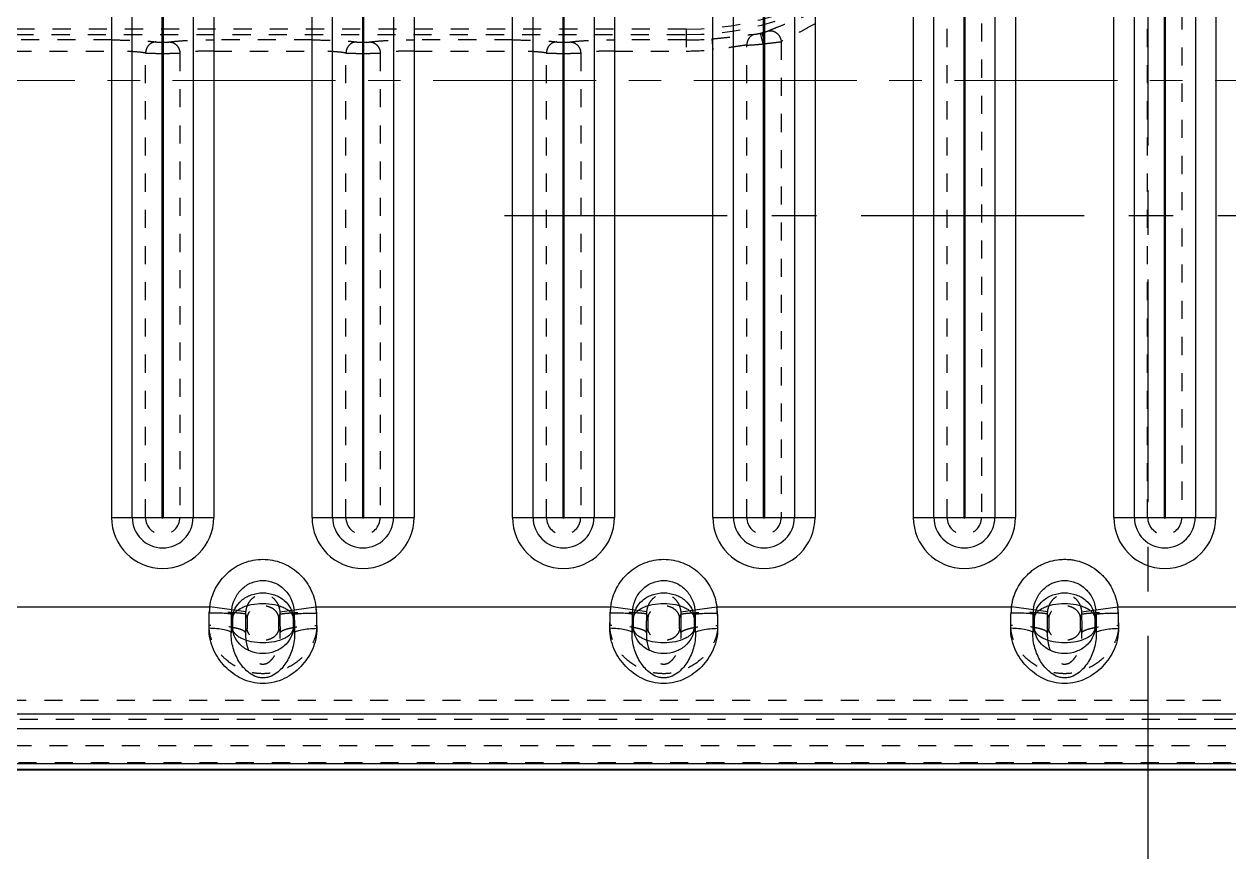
# Model space of a CAD drawing. Header units: millimetres. Extents: x 1572 to 4063, y -10865 to -3081.
# Drawn here: x 2630.3 to 2739.1, y -3823.9 to -3748.5 of the extents above; entities that cross this region are included whole.
import ezdxf

# ---------------------------------------------------------------- set-up
doc = ezdxf.new("R2010")
doc.units = ezdxf.units.MM
doc.header["$LTSCALE"] = 16.335
doc.linetypes.add('CENTER', pattern=[0.6, 0.375, -0.075, 0.075, -0.075])
doc.linetypes.add('HIDDEN', pattern=[0.2, 0.1, -0.1])
doc.layers.get('0').update_dxf_attribs({"linetype": 'CONTINUOUS'})
doc.layers.add('DEFAULT_2', color=8, linetype='HIDDEN')
doc.layers.add('moldbase', color=7, linetype='CONTINUOUS', lineweight=20)

# ---------------------------------------------------------------- blocks, each defined once
blk = doc.blocks.new('256')
at = {"color": 7, "linetype": 'Continuous'}
for p, q in [((2828.33, -2994.27), (2496.27, -2994.27)), ((2828.33, -2994.28), (2496.27, -2994.28)), ((2807.3, -2994.34), (2518.96, -2994.34)), ((2805.64, -2994.84), (2518.96, -2994.84)), ((2804.21, -2998), (2520.4, -2998)), ((2519.72, -2999.3), (2804.89, -2999.3)), ((2550.91, -3006.67), (2551.03, -3007)), ((2551.03, -3008.04), (2551.03, -3007)), ((2556.49, -3007), (2556.62, -3006.67)), ((2556.49, -3007), (2556.49, -3008.04)), ((2587.09, -3006.67), (2587.21, -3007)), ((2587.21, -3008.04), (2587.21, -3007)), ((2592.67, -3007), (2592.8, -3006.67)), ((2592.67, -3007), (2592.67, -3008.04)), ((2623.27, -3006.67), (2623.39, -3007)), ((2623.39, -3008.04), (2623.39, -3007)), ((2628.85, -3007), (2628.98, -3006.67)), ((2628.85, -3007), (2628.85, -3008.04)), ((2550.95, -3008.74), (2548.97, -3009)), ((2551.03, -3008.04), (2550.93, -3008.33)), ((2556.6, -3008.33), (2556.49, -3008.04)), ((2556.58, -3008.74), (2558.55, -3009)), ((2587.13, -3008.74), (2585.15, -3009)), ((2587.21, -3008.04), (2587.11, -3008.33)), ((2592.78, -3008.33), (2592.67, -3008.04)), ((2592.76, -3008.74), (2594.73, -3009)), ((2623.31, -3008.74), (2621.33, -3009)), ((2623.39, -3008.04), (2623.29, -3008.33)), ((2628.96, -3008.33), (2628.85, -3008.04)), ((2628.94, -3008.74), (2630.91, -3009)), ((2548.97, -3009), (2512.78, -3009)), ((2585.15, -3009), (2558.55, -3009)), ((2621.33, -3009), (2594.73, -3009)), ((2657.51, -3009), (2630.91, -3009)), ((2540.11, -3160.78), (2540.11, -3017.07)), ((2544.65, -3017.07), (2540.11, -3017.07)), ((2541.96, -3160.78), (2541.96, -3017.07)), ((2544.65, -3017.07), (2544.65, -3160.78)), ((2544.78, -3160.78), (2544.78, -3017.07)), ((2549.32, -3017.07), (2544.78, -3017.07)), ((2547.47, -3017.07), (2547.47, -3160.78)), ((2549.32, -3017.07), (2549.32, -3160.78)), ((2558.2, -3160.78), (2558.2, -3017.07)), ((2562.74, -3017.07), (2558.2, -3017.07)), ((2560.05, -3160.78), (2560.05, -3017.07)), ((2562.74, -3017.07), (2562.74, -3160.78)), ((2562.87, -3160.78), (2562.87, -3017.07)), ((2567.41, -3017.07), (2562.87, -3017.07)), ((2565.56, -3017.07), (2565.56, -3160.78)), ((2567.41, -3017.07), (2567.41, -3160.78)), ((2576.29, -3160.78), (2576.29, -3017.07)), ((2580.83, -3017.07), (2576.29, -3017.07)), ((2578.14, -3160.78), (2578.14, -3017.07)), ((2580.83, -3017.07), (2580.83, -3160.78)), ((2580.96, -3160.78), (2580.96, -3017.07)), ((2585.5, -3017.07), (2580.96, -3017.07)), ((2583.65, -3017.07), (2583.65, -3160.78)), ((2585.5, -3017.07), (2585.5, -3160.78)), ((2594.38, -3160.78), (2594.38, -3017.07)), ((2598.92, -3017.07), (2594.38, -3017.07)), ((2596.23, -3160.78), (2596.23, -3017.07)), ((2598.92, -3017.07), (2598.92, -3160.78)), ((2599.05, -3160.78), (2599.05, -3017.07)), ((2603.59, -3017.07), (2599.05, -3017.07)), ((2601.74, -3017.07), (2601.74, -3160.78)), ((2603.59, -3017.07), (2603.59, -3160.78)), ((2612.47, -3160.78), (2612.47, -3017.07)), ((2617.01, -3017.07), (2612.47, -3017.07)), ((2614.32, -3160.78), (2614.32, -3017.07)), ((2617.01, -3017.07), (2617.01, -3160.78)), ((2617.14, -3160.78), (2617.14, -3017.07)), ((2621.68, -3017.07), (2617.14, -3017.07)), ((2619.83, -3017.07), (2619.83, -3160.78)), ((2621.68, -3017.07), (2621.68, -3160.78)), ((2630.56, -3160.78), (2630.56, -3017.07)), ((2635.1, -3017.07), (2630.56, -3017.07)), ((2632.41, -3160.78), (2632.41, -3017.07)), ((2635.1, -3017.07), (2635.1, -3160.78)), ((2635.23, -3160.78), (2635.23, -3017.07)), ((2639.77, -3017.07), (2635.23, -3017.07)), ((2637.92, -3017.07), (2637.92, -3160.78)), ((2639.77, -3017.07), (2639.77, -3160.78))]:
    blk.add_line(p, q, dxfattribs=at)
for centre, radius, start, end in [((2455.97, -3008.98), 92.96, 0.3326, 1.1844), ((2415.93, -3008.99), 135, 0.2802, 0.984), ((2690.42, -3008.97), 133.83, 179.0129, 179.7229), ((2652.37, -3008.99), 93.77, 178.8194, 179.6637), ((2492.15, -3008.98), 92.96, 0.3326, 1.1844), ((2452.11, -3008.99), 135, 0.2802, 0.984), ((2726.6, -3008.97), 133.83, 179.0129, 179.7229), ((2688.55, -3008.99), 93.77, 178.8194, 179.6637), ((2528.33, -3008.98), 92.96, 0.3326, 1.1844), ((2488.29, -3008.99), 135, 0.2802, 0.984), ((2762.78, -3008.97), 133.83, 179.0129, 179.7229), ((2724.73, -3008.99), 93.77, 178.8194, 179.6637), ((2552.59, -3008.42), 3.67, 180.3739, 189.2148), ((2554.31, -3008.34), 3.38, 179.7313, 186.6939), ((2553.22, -3008.34), 3.38, 353.3084, 0.2656), ((2554.93, -3008.42), 3.67, 350.7869, 359.6244), ((2588.77, -3008.42), 3.67, 180.3739, 189.2148), ((2590.49, -3008.34), 3.38, 179.7313, 186.6939), ((2589.4, -3008.34), 3.38, 353.3084, 0.2656), ((2591.11, -3008.42), 3.67, 350.7869, 359.6244), ((2624.95, -3008.42), 3.67, 180.3739, 189.2148), ((2626.67, -3008.34), 3.38, 179.7313, 186.6939), ((2625.58, -3008.34), 3.38, 353.3084, 0.2656), ((2627.29, -3008.42), 3.67, 350.7869, 359.6244), ((2544.72, -3017.07), 4.61, 0, 180), ((2562.81, -3017.07), 4.61, 0, 180), ((2580.9, -3017.07), 4.61, 0, 180), ((2598.99, -3017.07), 4.61, 0, 180), ((2617.08, -3017.07), 4.61, 0, 180), ((2635.17, -3017.07), 4.61, 0, 180), ((2544.72, -3017.07), 2.75, 0.0001, 179.9999), ((2562.81, -3017.07), 2.75, 0.0001, 179.9999), ((2580.9, -3017.07), 2.75, 0.0001, 179.9999), ((2598.99, -3017.07), 2.75, 0.0001, 179.9999), ((2617.08, -3017.07), 2.75, 0.0001, 179.9999), ((2635.17, -3017.07), 2.75, 0.0001, 179.9999), ((2544.72, -3017.07), 0.0669, 0, 180), ((2562.81, -3017.07), 0.0669, 0, 180), ((2580.9, -3017.07), 0.0669, 0, 180), ((2598.99, -3017.07), 0.0669, 0, 180), ((2617.08, -3017.07), 0.0669, 0, 180), ((2635.17, -3017.07), 0.0669, 0, 180)]:
    blk.add_arc(centre, radius, start, end, dxfattribs=at)
for points, knots in [([(2548.9, -3007.06), (2548.89, -3006.73), (2548.96, -3006.07), (2549.27, -3005.15), (2549.73, -3004.32), (2550.32, -3003.59), (2551.03, -3002.97), (2551.84, -3002.48), (2552.76, -3002.14), (2553.77, -3002.02), (2554.77, -3002.14), (2555.69, -3002.48), (2556.5, -3002.98), (2557.44, -3003.8), (2558.35, -3005.13), (2558.64, -3006.41), (2558.62, -3007.06)], [0, 0, 0, 0, 0.064368, 0.127443, 0.188847, 0.249393, 0.309889, 0.371283, 0.434886, 0.500823, 0.566701, 0.630217, 0.691569, 0.751973, 0.873459, 1, 1, 1, 1]), ([(2585.08, -3007.06), (2585.07, -3006.73), (2585.14, -3006.07), (2585.45, -3005.15), (2585.91, -3004.32), (2586.5, -3003.59), (2587.21, -3002.97), (2588.02, -3002.48), (2588.94, -3002.14), (2589.95, -3002.02), (2590.95, -3002.14), (2591.87, -3002.48), (2592.68, -3002.98), (2593.62, -3003.8), (2594.53, -3005.13), (2594.82, -3006.41), (2594.8, -3007.06)], [0, 0, 0, 0, 0.064368, 0.127443, 0.188847, 0.249393, 0.309889, 0.371283, 0.434886, 0.500823, 0.566701, 0.630217, 0.691569, 0.751973, 0.873459, 1, 1, 1, 1]), ([(2621.26, -3007.06), (2621.25, -3006.73), (2621.32, -3006.07), (2621.63, -3005.15), (2622.09, -3004.32), (2622.68, -3003.59), (2623.39, -3002.97), (2624.2, -3002.48), (2625.12, -3002.14), (2626.13, -3002.02), (2627.13, -3002.14), (2628.05, -3002.48), (2628.86, -3002.98), (2629.8, -3003.8), (2630.71, -3005.13), (2631, -3006.41), (2630.98, -3007.06)], [0, 0, 0, 0, 0.064368, 0.127443, 0.188847, 0.249393, 0.309889, 0.371283, 0.434886, 0.500823, 0.566701, 0.630217, 0.691569, 0.751973, 0.873459, 1, 1, 1, 1]), ([(2550.91, -3006.67), (2550.89, -3006.2), (2551.01, -3005.28), (2551.46, -3004.25), (2551.95, -3003.55), (2552.41, -3003.08), (2552.9, -3002.77), (2553.36, -3002.61), (2553.76, -3002.56), (2554.16, -3002.61), (2554.63, -3002.77), (2555.11, -3003.09), (2555.57, -3003.55), (2556.07, -3004.25), (2556.51, -3005.28), (2556.64, -3006.2), (2556.62, -3006.67)], [0, 0, 0, 0, 0.12985, 0.248581, 0.306374, 0.365029, 0.427855, 0.462684, 0.500134, 0.537466, 0.572322, 0.635064, 0.693713, 0.75148, 0.870189, 1, 1, 1, 1]), ([(2587.09, -3006.67), (2587.07, -3006.2), (2587.19, -3005.28), (2587.64, -3004.25), (2588.13, -3003.55), (2588.59, -3003.08), (2589.08, -3002.77), (2589.54, -3002.61), (2589.94, -3002.56), (2590.34, -3002.61), (2590.81, -3002.77), (2591.29, -3003.09), (2591.75, -3003.55), (2592.25, -3004.25), (2592.69, -3005.28), (2592.82, -3006.2), (2592.8, -3006.67)], [0, 0, 0, 0, 0.12985, 0.248581, 0.306374, 0.365029, 0.427855, 0.462684, 0.500134, 0.537466, 0.572322, 0.635064, 0.693713, 0.75148, 0.870189, 1, 1, 1, 1]), ([(2623.27, -3006.67), (2623.25, -3006.2), (2623.37, -3005.28), (2623.82, -3004.25), (2624.31, -3003.55), (2624.77, -3003.08), (2625.26, -3002.77), (2625.72, -3002.61), (2626.12, -3002.56), (2626.52, -3002.61), (2626.99, -3002.77), (2627.47, -3003.09), (2627.93, -3003.55), (2628.43, -3004.25), (2628.87, -3005.28), (2629, -3006.2), (2628.98, -3006.67)], [0, 0, 0, 0, 0.12985, 0.248581, 0.306374, 0.365029, 0.427855, 0.462684, 0.500134, 0.537466, 0.572322, 0.635064, 0.693713, 0.75148, 0.870189, 1, 1, 1, 1]), ([(2551.03, -3007), (2551.05, -3006.72), (2551.22, -3006.14), (2551.82, -3005.4), (2552.71, -3004.9), (2553.76, -3004.72), (2554.82, -3004.9), (2555.7, -3005.41), (2556.3, -3006.14), (2556.47, -3006.72), (2556.49, -3007)], [0, 0, 0, 0, 0.110676, 0.229792, 0.360536, 0.500154, 0.639715, 0.770405, 0.889403, 1, 1, 1, 1]), ([(2587.21, -3007), (2587.23, -3006.72), (2587.4, -3006.14), (2588, -3005.4), (2588.89, -3004.9), (2589.94, -3004.72), (2591, -3004.9), (2591.88, -3005.41), (2592.48, -3006.14), (2592.65, -3006.72), (2592.67, -3007)], [0, 0, 0, 0, 0.110676, 0.229792, 0.360536, 0.500154, 0.639715, 0.770405, 0.889403, 1, 1, 1, 1]), ([(2623.39, -3007), (2623.41, -3006.72), (2623.58, -3006.14), (2624.18, -3005.4), (2625.07, -3004.9), (2626.12, -3004.72), (2627.18, -3004.9), (2628.06, -3005.41), (2628.66, -3006.14), (2628.83, -3006.72), (2628.85, -3007)], [0, 0, 0, 0, 0.110676, 0.229792, 0.360536, 0.500154, 0.639715, 0.770405, 0.889403, 1, 1, 1, 1]), ([(2551.03, -3007), (2551.05, -3006.92), (2551.11, -3006.75), (2551.28, -3006.52), (2551.53, -3006.3), (2552, -3006.04), (2552.76, -3005.8), (2553.76, -3005.71), (2554.77, -3005.8), (2555.52, -3006.04), (2555.99, -3006.3), (2556.24, -3006.52), (2556.42, -3006.75), (2556.48, -3006.92), (2556.49, -3007)], [0, 0, 0, 0, 0.039448, 0.083322, 0.134243, 0.193267, 0.335189, 0.499998, 0.664808, 0.806731, 0.865756, 0.916676, 0.960549, 1, 1, 1, 1]), ([(2587.21, -3007), (2587.23, -3006.92), (2587.29, -3006.75), (2587.46, -3006.52), (2587.71, -3006.3), (2588.18, -3006.04), (2588.94, -3005.8), (2589.94, -3005.71), (2590.95, -3005.8), (2591.7, -3006.04), (2592.17, -3006.3), (2592.42, -3006.52), (2592.6, -3006.75), (2592.66, -3006.92), (2592.67, -3007)], [0, 0, 0, 0, 0.039448, 0.083322, 0.134243, 0.193267, 0.335189, 0.499998, 0.664808, 0.806731, 0.865756, 0.916676, 0.960549, 1, 1, 1, 1]), ([(2623.39, -3007), (2623.41, -3006.92), (2623.47, -3006.75), (2623.64, -3006.52), (2623.89, -3006.3), (2624.36, -3006.04), (2625.12, -3005.8), (2626.12, -3005.71), (2627.13, -3005.8), (2627.88, -3006.04), (2628.35, -3006.3), (2628.6, -3006.52), (2628.78, -3006.75), (2628.84, -3006.92), (2628.85, -3007)], [0, 0, 0, 0, 0.039448, 0.083322, 0.134243, 0.193267, 0.335189, 0.499998, 0.664808, 0.806731, 0.865756, 0.916676, 0.960549, 1, 1, 1, 1]), ([(2550.91, -3006.67), (2550.89, -3006.7), (2550.83, -3006.75), (2550.7, -3006.82), (2550.5, -3006.88), (2550.14, -3006.96), (2549.59, -3007.03), (2549.14, -3007.05), (2548.9, -3007.06)], [0, 0, 0, 0, 0.043733, 0.113324, 0.213382, 0.3418, 0.660153, 1, 1, 1, 1]), ([(2556.62, -3006.67), (2556.63, -3006.7), (2556.69, -3006.75), (2556.82, -3006.82), (2557.02, -3006.88), (2557.39, -3006.96), (2557.93, -3007.03), (2558.39, -3007.05), (2558.62, -3007.06)], [0, 0, 0, 0, 0.043739, 0.113335, 0.213397, 0.341816, 0.660165, 1, 1, 1, 1]), ([(2587.09, -3006.67), (2587.07, -3006.7), (2587.01, -3006.75), (2586.88, -3006.82), (2586.68, -3006.88), (2586.32, -3006.96), (2585.77, -3007.03), (2585.32, -3007.05), (2585.08, -3007.06)], [0, 0, 0, 0, 0.043733, 0.113324, 0.213382, 0.3418, 0.660153, 1, 1, 1, 1]), ([(2592.8, -3006.67), (2592.81, -3006.7), (2592.87, -3006.75), (2593, -3006.82), (2593.2, -3006.88), (2593.57, -3006.96), (2594.11, -3007.03), (2594.57, -3007.05), (2594.8, -3007.06)], [0, 0, 0, 0, 0.043739, 0.113335, 0.213397, 0.341816, 0.660165, 1, 1, 1, 1]), ([(2623.27, -3006.67), (2623.25, -3006.7), (2623.19, -3006.75), (2623.06, -3006.82), (2622.86, -3006.88), (2622.5, -3006.96), (2621.95, -3007.03), (2621.5, -3007.05), (2621.26, -3007.06)], [0, 0, 0, 0, 0.043733, 0.113324, 0.213382, 0.3418, 0.660153, 1, 1, 1, 1]), ([(2628.98, -3006.67), (2628.99, -3006.7), (2629.05, -3006.75), (2629.18, -3006.82), (2629.38, -3006.88), (2629.75, -3006.96), (2630.29, -3007.03), (2630.75, -3007.05), (2630.98, -3007.06)], [0, 0, 0, 0, 0.043739, 0.113335, 0.213397, 0.341816, 0.660165, 1, 1, 1, 1]), ([(2550.93, -3008.33), (2550.91, -3008.34), (2550.84, -3008.35), (2550.72, -3008.37), (2550.52, -3008.39), (2550.26, -3008.41), (2549.96, -3008.42), (2549.51, -3008.43), (2549.16, -3008.44), (2548.92, -3008.44)], [0, 0, 0, 0, 0.031814, 0.095915, 0.194362, 0.323862, 0.47882, 0.649762, 1, 1, 1, 1]), ([(2556.58, -3008.74), (2556.54, -3009.09), (2556.33, -3009.78), (2555.71, -3010.65), (2554.81, -3011.24), (2553.76, -3011.45), (2552.71, -3011.24), (2551.82, -3010.65), (2551.19, -3009.78), (2550.99, -3009.09), (2550.95, -3008.74)], [0, 0, 0, 0, 0.126173, 0.251595, 0.376163, 0.499998, 0.623832, 0.748401, 0.873823, 1, 1, 1, 1]), ([(2556.49, -3008.04), (2556.47, -3008.33), (2556.3, -3008.91), (2555.7, -3009.64), (2554.82, -3010.14), (2553.76, -3010.32), (2552.71, -3010.14), (2551.82, -3009.64), (2551.22, -3008.91), (2551.05, -3008.33), (2551.03, -3008.04)], [0, 0, 0, 0, 0.11065, 0.229762, 0.360506, 0.50015, 0.639728, 0.770422, 0.88942, 1, 1, 1, 1]), ([(2556.49, -3008.04), (2556.43, -3008.44), (2555.9, -3008.84), (2555.26, -3009.09), (2554.63, -3009.26), (2553.76, -3009.34), (2552.9, -3009.26), (2552.26, -3009.09), (2551.86, -3008.93), (2551.53, -3008.74), (2551.28, -3008.53), (2551.11, -3008.3), (2551.05, -3008.13), (2551.03, -3008.04)], [0, 0, 0, 0, 0.188091, 0.255775, 0.331069, 0.496701, 0.662365, 0.737659, 0.805411, 0.864789, 0.916092, 0.960398, 1, 1, 1, 1]), ([(2556.6, -3008.33), (2556.62, -3008.34), (2556.68, -3008.35), (2556.81, -3008.37), (2557.01, -3008.39), (2557.26, -3008.41), (2557.57, -3008.42), (2558.02, -3008.43), (2558.37, -3008.44), (2558.6, -3008.44)], [0, 0, 0, 0, 0.031804, 0.095882, 0.194302, 0.32378, 0.478732, 0.649686, 1, 1, 1, 1]), ([(2587.11, -3008.33), (2587.09, -3008.34), (2587.02, -3008.35), (2586.9, -3008.37), (2586.7, -3008.39), (2586.44, -3008.41), (2586.14, -3008.42), (2585.69, -3008.43), (2585.34, -3008.44), (2585.1, -3008.44)], [0, 0, 0, 0, 0.031814, 0.095915, 0.194362, 0.323862, 0.47882, 0.649762, 1, 1, 1, 1]), ([(2592.76, -3008.74), (2592.72, -3009.09), (2592.51, -3009.78), (2591.89, -3010.65), (2590.99, -3011.24), (2589.94, -3011.45), (2588.89, -3011.24), (2588, -3010.65), (2587.37, -3009.78), (2587.17, -3009.09), (2587.13, -3008.74)], [0, 0, 0, 0, 0.126173, 0.251595, 0.376163, 0.499998, 0.623832, 0.748401, 0.873823, 1, 1, 1, 1]), ([(2592.67, -3008.04), (2592.65, -3008.33), (2592.48, -3008.91), (2591.88, -3009.64), (2591, -3010.14), (2589.94, -3010.32), (2588.89, -3010.14), (2588, -3009.64), (2587.4, -3008.91), (2587.23, -3008.33), (2587.21, -3008.04)], [0, 0, 0, 0, 0.11065, 0.229762, 0.360506, 0.50015, 0.639728, 0.770422, 0.88942, 1, 1, 1, 1]), ([(2592.67, -3008.04), (2592.61, -3008.44), (2592.08, -3008.84), (2591.44, -3009.09), (2590.81, -3009.26), (2589.94, -3009.34), (2589.08, -3009.26), (2588.44, -3009.09), (2588.04, -3008.93), (2587.71, -3008.74), (2587.46, -3008.53), (2587.29, -3008.3), (2587.23, -3008.13), (2587.21, -3008.04)], [0, 0, 0, 0, 0.188091, 0.255775, 0.331069, 0.496701, 0.662365, 0.737659, 0.805411, 0.864789, 0.916092, 0.960398, 1, 1, 1, 1]), ([(2592.78, -3008.33), (2592.8, -3008.34), (2592.86, -3008.35), (2592.99, -3008.37), (2593.19, -3008.39), (2593.44, -3008.41), (2593.75, -3008.42), (2594.2, -3008.43), (2594.55, -3008.44), (2594.78, -3008.44)], [0, 0, 0, 0, 0.031804, 0.095882, 0.194302, 0.32378, 0.478732, 0.649686, 1, 1, 1, 1]), ([(2623.29, -3008.33), (2623.27, -3008.34), (2623.2, -3008.35), (2623.08, -3008.37), (2622.88, -3008.39), (2622.62, -3008.41), (2622.32, -3008.42), (2621.87, -3008.43), (2621.52, -3008.44), (2621.28, -3008.44)], [0, 0, 0, 0, 0.031814, 0.095915, 0.194362, 0.323862, 0.47882, 0.649762, 1, 1, 1, 1]), ([(2628.94, -3008.74), (2628.9, -3009.09), (2628.69, -3009.78), (2628.07, -3010.65), (2627.17, -3011.24), (2626.12, -3011.45), (2625.07, -3011.24), (2624.18, -3010.65), (2623.55, -3009.78), (2623.35, -3009.09), (2623.31, -3008.74)], [0, 0, 0, 0, 0.126173, 0.251595, 0.376163, 0.499998, 0.623832, 0.748401, 0.873823, 1, 1, 1, 1]), ([(2628.85, -3008.04), (2628.83, -3008.33), (2628.66, -3008.91), (2628.06, -3009.64), (2627.18, -3010.14), (2626.12, -3010.32), (2625.07, -3010.14), (2624.18, -3009.64), (2623.58, -3008.91), (2623.41, -3008.33), (2623.39, -3008.04)], [0, 0, 0, 0, 0.11065, 0.229762, 0.360506, 0.50015, 0.639728, 0.770422, 0.88942, 1, 1, 1, 1]), ([(2628.85, -3008.04), (2628.79, -3008.44), (2628.26, -3008.84), (2627.62, -3009.09), (2626.99, -3009.26), (2626.12, -3009.34), (2625.26, -3009.26), (2624.62, -3009.09), (2624.22, -3008.93), (2623.89, -3008.74), (2623.64, -3008.53), (2623.47, -3008.3), (2623.41, -3008.13), (2623.39, -3008.04)], [0, 0, 0, 0, 0.188091, 0.255775, 0.331069, 0.496701, 0.662365, 0.737659, 0.805411, 0.864789, 0.916092, 0.960398, 1, 1, 1, 1]), ([(2628.96, -3008.33), (2628.98, -3008.34), (2629.04, -3008.35), (2629.17, -3008.37), (2629.37, -3008.39), (2629.62, -3008.41), (2629.93, -3008.42), (2630.38, -3008.43), (2630.73, -3008.44), (2630.96, -3008.44)], [0, 0, 0, 0, 0.031804, 0.095882, 0.194302, 0.32378, 0.478732, 0.649686, 1, 1, 1, 1]), ([(2558.55, -3009), (2558.48, -3009.58), (2558.12, -3010.72), (2557.03, -3012.13), (2555.52, -3013.07), (2553.76, -3013.4), (2552.01, -3013.07), (2550.49, -3012.13), (2549.41, -3010.72), (2549.05, -3009.58), (2548.97, -3009)], [0, 0, 0, 0, 0.125044, 0.250045, 0.375041, 0.500023, 0.624999, 0.749987, 0.874971, 1, 1, 1, 1]), ([(2594.73, -3009), (2594.66, -3009.58), (2594.3, -3010.72), (2593.21, -3012.13), (2591.7, -3013.07), (2589.94, -3013.4), (2588.19, -3013.07), (2586.67, -3012.13), (2585.59, -3010.72), (2585.23, -3009.58), (2585.15, -3009)], [0, 0, 0, 0, 0.125044, 0.250045, 0.375041, 0.500023, 0.624999, 0.749987, 0.874971, 1, 1, 1, 1]), ([(2630.91, -3009), (2630.84, -3009.58), (2630.48, -3010.72), (2629.39, -3012.13), (2627.88, -3013.07), (2626.12, -3013.4), (2624.37, -3013.07), (2622.85, -3012.13), (2621.77, -3010.72), (2621.41, -3009.58), (2621.33, -3009)], [0, 0, 0, 0, 0.125044, 0.250045, 0.375041, 0.500023, 0.624999, 0.749987, 0.874971, 1, 1, 1, 1])]:
    blk.add_open_spline(points, degree=3, knots=knots, dxfattribs=at)
at = {"layer": 'DEFAULT_2', "color": 8, "linetype": 'HIDDEN'}
for p, q in [((2496.26, -2994.9), (2828.34, -2994.9)), ((2828.34, -2996.47), (2496.26, -2996.47)), ((2496.15, -2998.81), (2828.46, -2998.81)), ((2828.8, -3000.56), (2495.81, -3000.56)), ((2552.33, -3007), (2552.21, -3006.67)), ((2552.33, -3007), (2552.33, -3008.04)), ((2555.32, -3006.67), (2555.19, -3007)), ((2555.19, -3008.04), (2555.19, -3007)), ((2588.51, -3007), (2588.39, -3006.67)), ((2588.51, -3007), (2588.51, -3008.04)), ((2591.5, -3006.67), (2591.37, -3007)), ((2591.37, -3008.04), (2591.37, -3007)), ((2624.69, -3007), (2624.57, -3006.67)), ((2624.69, -3007), (2624.69, -3008.04)), ((2627.68, -3006.67), (2627.55, -3007)), ((2627.55, -3008.04), (2627.55, -3007)), ((2552.23, -3008.56), (2550.95, -3008.74)), ((2552.23, -3008.33), (2552.33, -3008.04)), ((2555.19, -3008.04), (2555.3, -3008.33)), ((2555.29, -3008.56), (2556.58, -3008.74)), ((2588.41, -3008.56), (2587.13, -3008.74)), ((2588.41, -3008.33), (2588.51, -3008.04)), ((2591.37, -3008.04), (2591.48, -3008.33)), ((2591.47, -3008.56), (2592.76, -3008.74)), ((2624.59, -3008.56), (2623.31, -3008.74)), ((2624.59, -3008.33), (2624.69, -3008.04)), ((2627.55, -3008.04), (2627.66, -3008.33)), ((2627.65, -3008.56), (2628.94, -3008.74)), ((2543.17, -3160.78), (2543.17, -3017.07)), ((2546.27, -3017.07), (2546.27, -3160.78)), ((2561.26, -3074.74), (2561.26, -3017.07)), ((2564.36, -3017.07), (2564.36, -3072.55)), ((2579.35, -3060.03), (2579.35, -3017.07)), ((2582.45, -3017.07), (2582.45, -3059.71)), ((2597.44, -3059), (2597.44, -3017.07)), ((2600.54, -3017.07), (2600.54, -3059)), ((2615.53, -3059), (2615.53, -3017.07)), ((2618.63, -3017.07), (2618.63, -3059)), ((2633.62, -3059), (2633.62, -3017.07)), ((2636.72, -3017.07), (2636.72, -3059)), ((2581.08, -3060.83), (2580.83, -3059.85)), ((2580.96, -3059.82), (2581.21, -3060.79)), ((2585.59, -3060.28), (2585.5, -3059.28)), ((2587.93, -3061.16), (2587.93, -3059.18)), ((2594.38, -3059.18), (2587.93, -3059.18)), ((2599.05, -3058.97), (2598.92, -3058.97)), ((2612.47, -3059.18), (2603.59, -3059.18)), ((2617.14, -3058.97), (2617.01, -3058.97)), ((2630.56, -3059.18), (2621.68, -3059.18)), ((2635.23, -3058.97), (2635.1, -3058.97)), ((2648.65, -3059.18), (2639.77, -3059.18)), ((2587.93, -3060.18), (2594.38, -3060.18)), ((2736.67, -3060.66), (2587.93, -3060.66)), ((2598.92, -3059.97), (2599.05, -3059.97)), ((2603.59, -3060.18), (2612.47, -3060.18)), ((2617.01, -3059.97), (2617.14, -3059.97)), ((2621.68, -3060.18), (2630.56, -3060.18)), ((2635.1, -3059.97), (2635.23, -3059.97)), ((2639.77, -3060.18), (2648.65, -3060.18)), ((2587.93, -3061.16), (2736.67, -3061.16))]:
    blk.add_line(p, q, dxfattribs=at)
for centre, radius, start, end in [((2477.95, -3008.99), 70.98, 0.3859, 1.3571), ((2417.22, -3008.99), 135.01, 0.2802, 0.984), ((2689.21, -3008.97), 133.91, 179.0132, 179.7228), ((2628.97, -3008.98), 70.37, 178.6387, 179.6175), ((2514.13, -3008.99), 70.98, 0.3859, 1.3571), ((2453.4, -3008.99), 135.01, 0.2802, 0.984), ((2725.39, -3008.97), 133.91, 179.0132, 179.7228), ((2665.15, -3008.98), 70.37, 178.6387, 179.6175), ((2550.31, -3008.99), 70.98, 0.3859, 1.3571), ((2489.58, -3008.99), 135.01, 0.2802, 0.984), ((2761.57, -3008.97), 133.91, 179.0132, 179.7228), ((2701.33, -3008.98), 70.37, 178.6387, 179.6175), ((2551.71, -3008.49), 2.78, 180.4443, 190.5754), ((2555.81, -3008.49), 2.79, 349.4301, 359.5636), ((2587.89, -3008.49), 2.78, 180.4443, 190.5754), ((2591.99, -3008.49), 2.79, 349.4301, 359.5636), ((2624.07, -3008.49), 2.78, 180.4443, 190.5754), ((2628.17, -3008.49), 2.79, 349.4301, 359.5636), ((2544.72, -3017.07), 1.55, 0.0014, 179.9986), ((2562.81, -3017.07), 1.55, 0.0014, 179.9986), ((2580.9, -3017.07), 1.55, 0.0014, 179.9986), ((2598.99, -3017.07), 1.55, 0.0014, 179.9986), ((2617.08, -3017.07), 1.55, 0.0014, 179.9986), ((2635.17, -3017.07), 1.55, 0.0014, 179.9986), ((2587.93, -3087.92), 28.95, 103.9259, 104.1991), ((2587.93, -3087.92), 28.74, 90, 94.8475), ((2587.93, -3087.92), 27.26, 90, 180), ((2587.93, -3087.92), 27.95, 103.9259, 104.1991), ((2587.93, -3087.92), 27.74, 90, 94.8475), ((2587.93, -3087.92), 26.76, 90, 180)]:
    blk.add_arc(centre, radius, start, end, dxfattribs=at)
for points, knots in [([(2548.9, -3007.31), (2548.9, -3007.01), (2548.97, -3006.4), (2549.31, -3005.56), (2549.81, -3004.83), (2550.64, -3003.99), (2551.67, -3003.37), (2552.83, -3003.02), (2553.76, -3002.93), (2554.7, -3003.02), (2555.86, -3003.37), (2556.89, -3003.99), (2557.71, -3004.83), (2558.21, -3005.56), (2558.55, -3006.4), (2558.62, -3007.01), (2558.62, -3007.31)], [0, 0, 0, 0, 0.063855, 0.126208, 0.187385, 0.248, 0.370473, 0.43446, 0.500056, 0.565726, 0.629587, 0.752008, 0.812602, 0.873796, 0.936135, 1, 1, 1, 1]), ([(2585.08, -3007.31), (2585.08, -3007.01), (2585.15, -3006.4), (2585.49, -3005.56), (2585.99, -3004.83), (2586.82, -3003.99), (2587.85, -3003.37), (2589.01, -3003.02), (2589.94, -3002.93), (2590.88, -3003.02), (2592.04, -3003.37), (2593.07, -3003.99), (2593.89, -3004.83), (2594.39, -3005.56), (2594.73, -3006.4), (2594.8, -3007.01), (2594.8, -3007.31)], [0, 0, 0, 0, 0.063855, 0.126208, 0.187385, 0.248, 0.370473, 0.43446, 0.500056, 0.565726, 0.629587, 0.752008, 0.812602, 0.873796, 0.936135, 1, 1, 1, 1]), ([(2621.26, -3007.31), (2621.26, -3007.01), (2621.33, -3006.4), (2621.67, -3005.56), (2622.17, -3004.83), (2623, -3003.99), (2624.03, -3003.37), (2625.19, -3003.02), (2626.12, -3002.93), (2627.06, -3003.02), (2628.22, -3003.37), (2629.25, -3003.99), (2630.07, -3004.83), (2630.57, -3005.56), (2630.91, -3006.4), (2630.98, -3007.01), (2630.98, -3007.31)], [0, 0, 0, 0, 0.063855, 0.126208, 0.187385, 0.248, 0.370473, 0.43446, 0.500056, 0.565726, 0.629587, 0.752008, 0.812602, 0.873796, 0.936135, 1, 1, 1, 1]), ([(2555.32, -3006.67), (2555.34, -3006.37), (2555.3, -3005.79), (2555.09, -3005.11), (2554.85, -3004.63), (2554.66, -3004.35), (2554.47, -3004.14), (2554.29, -3003.99), (2554.06, -3003.86), (2553.76, -3003.81), (2553.46, -3003.86), (2553.23, -3003.99), (2553.06, -3004.14), (2552.86, -3004.35), (2552.67, -3004.63), (2552.44, -3005.11), (2552.23, -3005.79), (2552.18, -3006.37), (2552.21, -3006.67)], [0, 0, 0, 0, 0.128604, 0.244179, 0.299751, 0.357117, 0.387487, 0.41892, 0.454992, 0.499855, 0.544931, 0.581161, 0.61254, 0.642801, 0.700259, 0.755803, 0.871383, 1, 1, 1, 1]), ([(2591.5, -3006.67), (2591.52, -3006.37), (2591.48, -3005.79), (2591.27, -3005.11), (2591.03, -3004.63), (2590.84, -3004.35), (2590.65, -3004.14), (2590.47, -3003.99), (2590.24, -3003.86), (2589.94, -3003.81), (2589.64, -3003.86), (2589.41, -3003.99), (2589.24, -3004.14), (2589.04, -3004.35), (2588.85, -3004.63), (2588.62, -3005.11), (2588.41, -3005.79), (2588.36, -3006.37), (2588.39, -3006.67)], [0, 0, 0, 0, 0.128604, 0.244179, 0.299751, 0.357117, 0.387487, 0.41892, 0.454992, 0.499855, 0.544931, 0.581161, 0.61254, 0.642801, 0.700259, 0.755803, 0.871383, 1, 1, 1, 1]), ([(2627.68, -3006.67), (2627.7, -3006.37), (2627.66, -3005.79), (2627.45, -3005.11), (2627.21, -3004.63), (2627.02, -3004.35), (2626.83, -3004.14), (2626.65, -3003.99), (2626.42, -3003.86), (2626.12, -3003.81), (2625.82, -3003.86), (2625.59, -3003.99), (2625.42, -3004.14), (2625.22, -3004.35), (2625.03, -3004.63), (2624.8, -3005.11), (2624.59, -3005.79), (2624.54, -3006.37), (2624.57, -3006.67)], [0, 0, 0, 0, 0.128604, 0.244179, 0.299751, 0.357117, 0.387487, 0.41892, 0.454992, 0.499855, 0.544931, 0.581161, 0.61254, 0.642801, 0.700259, 0.755803, 0.871383, 1, 1, 1, 1]), ([(2552.33, -3007), (2552.35, -3006.87), (2552.44, -3006.61), (2552.74, -3006.26), (2553.2, -3006.02), (2553.76, -3005.93), (2554.33, -3006.02), (2554.79, -3006.26), (2555.09, -3006.61), (2555.18, -3006.87), (2555.19, -3007)], [0, 0, 0, 0, 0.100106, 0.213678, 0.347388, 0.50016, 0.652817, 0.786402, 0.899953, 1, 1, 1, 1]), ([(2588.51, -3007), (2588.53, -3006.87), (2588.62, -3006.61), (2588.92, -3006.26), (2589.38, -3006.02), (2589.94, -3005.93), (2590.51, -3006.02), (2590.97, -3006.26), (2591.27, -3006.61), (2591.36, -3006.87), (2591.37, -3007)], [0, 0, 0, 0, 0.100106, 0.213678, 0.347388, 0.50016, 0.652817, 0.786402, 0.899953, 1, 1, 1, 1]), ([(2624.69, -3007), (2624.71, -3006.87), (2624.8, -3006.61), (2625.1, -3006.26), (2625.56, -3006.02), (2626.12, -3005.93), (2626.69, -3006.02), (2627.15, -3006.26), (2627.45, -3006.61), (2627.54, -3006.87), (2627.55, -3007)], [0, 0, 0, 0, 0.100106, 0.213678, 0.347388, 0.50016, 0.652817, 0.786402, 0.899953, 1, 1, 1, 1]), ([(2552.21, -3006.67), (2552.19, -3006.71), (2552.09, -3006.81), (2551.87, -3006.91), (2551.55, -3007.02), (2550.94, -3007.16), (2550.04, -3007.27), (2549.29, -3007.3), (2548.9, -3007.31)], [0, 0, 0, 0, 0.043738, 0.113333, 0.213394, 0.341814, 0.660164, 1, 1, 1, 1]), ([(2555.32, -3006.67), (2555.34, -3006.71), (2555.44, -3006.81), (2555.65, -3006.91), (2555.98, -3007.02), (2556.59, -3007.16), (2557.48, -3007.27), (2558.23, -3007.3), (2558.62, -3007.31)], [0, 0, 0, 0, 0.043752, 0.113375, 0.213469, 0.341916, 0.660261, 1, 1, 1, 1]), ([(2588.39, -3006.67), (2588.37, -3006.71), (2588.27, -3006.81), (2588.05, -3006.91), (2587.73, -3007.02), (2587.12, -3007.16), (2586.22, -3007.27), (2585.47, -3007.3), (2585.08, -3007.31)], [0, 0, 0, 0, 0.043738, 0.113333, 0.213394, 0.341814, 0.660164, 1, 1, 1, 1]), ([(2591.5, -3006.67), (2591.52, -3006.71), (2591.62, -3006.81), (2591.83, -3006.91), (2592.16, -3007.02), (2592.77, -3007.16), (2593.66, -3007.27), (2594.41, -3007.3), (2594.8, -3007.31)], [0, 0, 0, 0, 0.043752, 0.113375, 0.213469, 0.341916, 0.660261, 1, 1, 1, 1]), ([(2624.57, -3006.67), (2624.55, -3006.71), (2624.45, -3006.81), (2624.23, -3006.91), (2623.91, -3007.02), (2623.3, -3007.16), (2622.4, -3007.27), (2621.65, -3007.3), (2621.26, -3007.31)], [0, 0, 0, 0, 0.043738, 0.113333, 0.213394, 0.341814, 0.660164, 1, 1, 1, 1]), ([(2627.68, -3006.67), (2627.7, -3006.71), (2627.8, -3006.81), (2628.01, -3006.91), (2628.34, -3007.02), (2628.95, -3007.16), (2629.84, -3007.27), (2630.59, -3007.3), (2630.98, -3007.31)], [0, 0, 0, 0, 0.043752, 0.113375, 0.213469, 0.341916, 0.660261, 1, 1, 1, 1]), ([(2552.23, -3008.33), (2552.22, -3008.33), (2552.18, -3008.35), (2552.08, -3008.37), (2551.88, -3008.4), (2551.56, -3008.43), (2551.14, -3008.46), (2550.63, -3008.48), (2549.89, -3008.5), (2549.31, -3008.51), (2548.92, -3008.51)], [0, 0, 0, 0, 0.01218, 0.03189, 0.095962, 0.194374, 0.323841, 0.478779, 0.649718, 1, 1, 1, 1]), ([(2555.29, -3008.56), (2555.27, -3008.76), (2555.18, -3009.14), (2554.87, -3009.66), (2554.38, -3010.04), (2553.76, -3010.19), (2553.14, -3010.04), (2552.65, -3009.66), (2552.34, -3009.14), (2552.25, -3008.76), (2552.23, -3008.56)], [0, 0, 0, 0, 0.121093, 0.243929, 0.37047, 0.499825, 0.629281, 0.755816, 0.878844, 1, 1, 1, 1]), ([(2552.33, -3008.04), (2552.35, -3008.17), (2552.44, -3008.44), (2552.74, -3008.78), (2553.2, -3009.02), (2553.76, -3009.12), (2554.33, -3009.02), (2554.79, -3008.78), (2555.09, -3008.44), (2555.18, -3008.17), (2555.19, -3008.04)], [0, 0, 0, 0, 0.100084, 0.213868, 0.34749, 0.500002, 0.652512, 0.786132, 0.899916, 1, 1, 1, 1]), ([(2555.3, -3008.33), (2555.31, -3008.33), (2555.34, -3008.35), (2555.45, -3008.37), (2555.65, -3008.4), (2555.97, -3008.43), (2556.39, -3008.46), (2556.89, -3008.48), (2557.64, -3008.5), (2558.22, -3008.51), (2558.6, -3008.51)], [0, 0, 0, 0, 0.012184, 0.0319, 0.095995, 0.194433, 0.323921, 0.478865, 0.649792, 1, 1, 1, 1]), ([(2588.41, -3008.33), (2588.4, -3008.33), (2588.36, -3008.35), (2588.26, -3008.37), (2588.06, -3008.4), (2587.74, -3008.43), (2587.32, -3008.46), (2586.81, -3008.48), (2586.07, -3008.5), (2585.49, -3008.51), (2585.1, -3008.51)], [0, 0, 0, 0, 0.01218, 0.03189, 0.095962, 0.194374, 0.323841, 0.478779, 0.649718, 1, 1, 1, 1]), ([(2591.47, -3008.56), (2591.45, -3008.76), (2591.36, -3009.14), (2591.05, -3009.66), (2590.56, -3010.04), (2589.94, -3010.19), (2589.32, -3010.04), (2588.83, -3009.66), (2588.52, -3009.14), (2588.43, -3008.76), (2588.41, -3008.56)], [0, 0, 0, 0, 0.121093, 0.243929, 0.37047, 0.499825, 0.629281, 0.755816, 0.878844, 1, 1, 1, 1]), ([(2588.51, -3008.04), (2588.53, -3008.17), (2588.62, -3008.44), (2588.92, -3008.78), (2589.38, -3009.02), (2589.94, -3009.12), (2590.51, -3009.02), (2590.97, -3008.78), (2591.27, -3008.44), (2591.36, -3008.17), (2591.37, -3008.04)], [0, 0, 0, 0, 0.100084, 0.213868, 0.34749, 0.500002, 0.652512, 0.786132, 0.899916, 1, 1, 1, 1]), ([(2591.48, -3008.33), (2591.49, -3008.33), (2591.52, -3008.35), (2591.63, -3008.37), (2591.83, -3008.4), (2592.15, -3008.43), (2592.57, -3008.46), (2593.07, -3008.48), (2593.82, -3008.5), (2594.4, -3008.51), (2594.78, -3008.51)], [0, 0, 0, 0, 0.012184, 0.0319, 0.095995, 0.194433, 0.323921, 0.478865, 0.649792, 1, 1, 1, 1]), ([(2624.59, -3008.33), (2624.58, -3008.33), (2624.54, -3008.35), (2624.44, -3008.37), (2624.24, -3008.4), (2623.92, -3008.43), (2623.5, -3008.46), (2622.99, -3008.48), (2622.25, -3008.5), (2621.67, -3008.51), (2621.28, -3008.51)], [0, 0, 0, 0, 0.01218, 0.03189, 0.095962, 0.194374, 0.323841, 0.478779, 0.649718, 1, 1, 1, 1]), ([(2627.65, -3008.56), (2627.63, -3008.76), (2627.54, -3009.14), (2627.23, -3009.66), (2626.74, -3010.04), (2626.12, -3010.19), (2625.5, -3010.04), (2625.01, -3009.66), (2624.7, -3009.14), (2624.61, -3008.76), (2624.59, -3008.56)], [0, 0, 0, 0, 0.121093, 0.243929, 0.37047, 0.499825, 0.629281, 0.755816, 0.878844, 1, 1, 1, 1]), ([(2624.69, -3008.04), (2624.71, -3008.17), (2624.8, -3008.44), (2625.1, -3008.78), (2625.56, -3009.02), (2626.12, -3009.12), (2626.69, -3009.02), (2627.15, -3008.78), (2627.45, -3008.44), (2627.54, -3008.17), (2627.55, -3008.04)], [0, 0, 0, 0, 0.100084, 0.213868, 0.34749, 0.500002, 0.652512, 0.786132, 0.899916, 1, 1, 1, 1]), ([(2627.66, -3008.33), (2627.67, -3008.33), (2627.7, -3008.35), (2627.81, -3008.37), (2628.01, -3008.4), (2628.33, -3008.43), (2628.75, -3008.46), (2629.25, -3008.48), (2630, -3008.5), (2630.58, -3008.51), (2630.96, -3008.51)], [0, 0, 0, 0, 0.012184, 0.0319, 0.095995, 0.194433, 0.323921, 0.478865, 0.649792, 1, 1, 1, 1]), ([(2558.55, -3009), (2558.48, -3009.58), (2558.12, -3010.72), (2557.03, -3012.13), (2555.52, -3013.07), (2553.76, -3013.4), (2552.01, -3013.07), (2550.49, -3012.13), (2549.41, -3010.72), (2549.05, -3009.58), (2548.97, -3009)], [0, 0, 0, 0, 0.125058, 0.250062, 0.375053, 0.500026, 0.624993, 0.749976, 0.874959, 1, 1, 1, 1]), ([(2580.83, -3059.85), (2580.53, -3059.88), (2580.04, -3059.93), (2579.55, -3059.99), (2579.35, -3060.03)], [0, 0, 0, 0, 0.598969, 1, 1, 1, 1]), ([(2582.45, -3059.71), (2582.25, -3059.72), (2581.75, -3059.75), (2581.26, -3059.79), (2580.96, -3059.82)], [0, 0, 0, 0, 0.399767, 1, 1, 1, 1]), ([(2581.74, -3060.69), (2581.94, -3060.64), (2582.23, -3060.44), (2582.41, -3060.05), (2582.45, -3059.83), (2582.45, -3059.71)], [0, 0, 0, 0, 0.477465, 0.740899, 1, 1, 1, 1]), ([(2582.45, -3059.71), (2582.61, -3059.7), (2583.02, -3059.64), (2583.72, -3059.53), (2584.57, -3059.4), (2585.18, -3059.32), (2585.5, -3059.28)], [0, 0, 0, 0, 0.163757, 0.399025, 0.686105, 1, 1, 1, 1]), ([(2594.38, -3059.18), (2594.7, -3059.18), (2595.31, -3059.17), (2596.17, -3059.14), (2596.87, -3059.08), (2597.27, -3059.03), (2597.44, -3059)], [0, 0, 0, 0, 0.312925, 0.599149, 0.834301, 1, 1, 1, 1]), ([(2598.92, -3058.97), (2598.62, -3058.97), (2598.13, -3058.97), (2597.64, -3058.98), (2597.44, -3059)], [0, 0, 0, 0, 0.600202, 1, 1, 1, 1]), ([(2598.36, -3060), (2598.25, -3059.99), (2598.01, -3059.94), (2597.7, -3059.71), (2597.49, -3059.37), (2597.44, -3059.12), (2597.44, -3059)], [0, 0, 0, 0, 0.230886, 0.487476, 0.751881, 1, 1, 1, 1]), ([(2600.54, -3059), (2600.34, -3058.98), (2599.85, -3058.97), (2599.35, -3058.97), (2599.05, -3058.97)], [0, 0, 0, 0, 0.399792, 1, 1, 1, 1]), ([(2599.61, -3060), (2599.73, -3059.99), (2599.97, -3059.94), (2600.28, -3059.71), (2600.48, -3059.37), (2600.53, -3059.12), (2600.54, -3059)], [0, 0, 0, 0, 0.230879, 0.487464, 0.751872, 1, 1, 1, 1]), ([(2600.54, -3059), (2600.7, -3059.03), (2601.11, -3059.08), (2601.81, -3059.14), (2602.66, -3059.17), (2603.27, -3059.18), (2603.59, -3059.18)], [0, 0, 0, 0, 0.165703, 0.400853, 0.687082, 1, 1, 1, 1]), ([(2612.47, -3059.18), (2612.79, -3059.18), (2613.4, -3059.17), (2614.26, -3059.14), (2614.96, -3059.08), (2615.36, -3059.03), (2615.53, -3059)], [0, 0, 0, 0, 0.312925, 0.599149, 0.834301, 1, 1, 1, 1]), ([(2617.01, -3058.97), (2616.71, -3058.97), (2616.22, -3058.97), (2615.73, -3058.98), (2615.53, -3059)], [0, 0, 0, 0, 0.600202, 1, 1, 1, 1]), ([(2616.45, -3060), (2616.34, -3059.99), (2616.1, -3059.94), (2615.79, -3059.71), (2615.58, -3059.37), (2615.53, -3059.12), (2615.53, -3059)], [0, 0, 0, 0, 0.230886, 0.487476, 0.751881, 1, 1, 1, 1]), ([(2618.63, -3059), (2618.43, -3058.98), (2617.94, -3058.97), (2617.44, -3058.97), (2617.14, -3058.97)], [0, 0, 0, 0, 0.399792, 1, 1, 1, 1]), ([(2617.7, -3060), (2617.82, -3059.99), (2618.06, -3059.94), (2618.37, -3059.71), (2618.57, -3059.37), (2618.62, -3059.12), (2618.63, -3059)], [0, 0, 0, 0, 0.230879, 0.487464, 0.751872, 1, 1, 1, 1]), ([(2618.63, -3059), (2618.79, -3059.03), (2619.2, -3059.08), (2619.9, -3059.14), (2620.75, -3059.17), (2621.36, -3059.18), (2621.68, -3059.18)], [0, 0, 0, 0, 0.165703, 0.400853, 0.687082, 1, 1, 1, 1]), ([(2630.56, -3059.18), (2630.88, -3059.18), (2631.49, -3059.17), (2632.35, -3059.14), (2633.05, -3059.08), (2633.45, -3059.03), (2633.62, -3059)], [0, 0, 0, 0, 0.312925, 0.599149, 0.834301, 1, 1, 1, 1]), ([(2635.1, -3058.97), (2634.8, -3058.97), (2634.31, -3058.97), (2633.82, -3058.98), (2633.62, -3059)], [0, 0, 0, 0, 0.600202, 1, 1, 1, 1]), ([(2634.54, -3060), (2634.43, -3059.99), (2634.19, -3059.94), (2633.88, -3059.71), (2633.67, -3059.37), (2633.62, -3059.12), (2633.62, -3059)], [0, 0, 0, 0, 0.230886, 0.487476, 0.751881, 1, 1, 1, 1]), ([(2636.72, -3059), (2636.52, -3058.98), (2636.03, -3058.97), (2635.53, -3058.97), (2635.23, -3058.97)], [0, 0, 0, 0, 0.399792, 1, 1, 1, 1]), ([(2635.79, -3060), (2635.91, -3059.99), (2636.15, -3059.94), (2636.46, -3059.71), (2636.66, -3059.37), (2636.71, -3059.12), (2636.72, -3059)], [0, 0, 0, 0, 0.230879, 0.487464, 0.751872, 1, 1, 1, 1]), ([(2636.72, -3059), (2636.88, -3059.03), (2637.29, -3059.08), (2637.99, -3059.14), (2638.84, -3059.17), (2639.45, -3059.18), (2639.77, -3059.18)], [0, 0, 0, 0, 0.165703, 0.400853, 0.687082, 1, 1, 1, 1]), ([(2576.29, -3061.64), (2576.6, -3061.47), (2577.2, -3061.14), (2578.04, -3060.69), (2578.76, -3060.34), (2579.18, -3060.13), (2579.35, -3060.03)], [0, 0, 0, 0, 0.307893, 0.591933, 0.829425, 1, 1, 1, 1]), ([(2580.54, -3060.99), (2580.33, -3061.09), (2579.81, -3061.29), (2578.92, -3061.64), (2577.85, -3062.06), (2577.09, -3062.39), (2576.7, -3062.56)], [0, 0, 0, 0, 0.167599, 0.40468, 0.690246, 1, 1, 1, 1]), ([(2580.54, -3060.99), (2580.41, -3061.02), (2580.2, -3061.02), (2579.94, -3060.93), (2579.67, -3060.76), (2579.44, -3060.46), (2579.36, -3060.17), (2579.35, -3060.03)], [0, 0, 0, 0, 0.225199, 0.352945, 0.486865, 0.756219, 1, 1, 1, 1]), ([(2581.08, -3060.83), (2580.97, -3060.85), (2580.79, -3060.9), (2580.61, -3060.96), (2580.54, -3060.99)], [0, 0, 0, 0, 0.592198, 1, 1, 1, 1]), ([(2581.74, -3060.69), (2581.67, -3060.7), (2581.49, -3060.73), (2581.31, -3060.77), (2581.21, -3060.79)], [0, 0, 0, 0, 0.400511, 1, 1, 1, 1]), ([(2585.59, -3060.28), (2585.18, -3060.32), (2584.41, -3060.39), (2583.33, -3060.52), (2582.46, -3060.63), (2581.95, -3060.68), (2581.74, -3060.69)], [0, 0, 0, 0, 0.316404, 0.603964, 0.838178, 1, 1, 1, 1]), ([(2598.36, -3060), (2598.15, -3060.03), (2597.62, -3060.09), (2596.71, -3060.14), (2595.6, -3060.17), (2594.8, -3060.18), (2594.38, -3060.18)], [0, 0, 0, 0, 0.164791, 0.400299, 0.686785, 1, 1, 1, 1]), ([(2598.92, -3059.97), (2598.81, -3059.97), (2598.62, -3059.98), (2598.44, -3059.99), (2598.36, -3060)], [0, 0, 0, 0, 0.596745, 1, 1, 1, 1]), ([(2599.61, -3060), (2599.54, -3059.99), (2599.35, -3059.98), (2599.17, -3059.97), (2599.05, -3059.97)], [0, 0, 0, 0, 0.403409, 1, 1, 1, 1]), ([(2603.59, -3060.18), (2603.18, -3060.18), (2602.38, -3060.17), (2601.27, -3060.14), (2600.36, -3060.09), (2599.83, -3060.03), (2599.61, -3060)], [0, 0, 0, 0, 0.313214, 0.599702, 0.835209, 1, 1, 1, 1]), ([(2616.45, -3060), (2616.24, -3060.03), (2615.71, -3060.09), (2614.8, -3060.14), (2613.69, -3060.17), (2612.89, -3060.18), (2612.47, -3060.18)], [0, 0, 0, 0, 0.164791, 0.400299, 0.686785, 1, 1, 1, 1]), ([(2617.01, -3059.97), (2616.9, -3059.97), (2616.71, -3059.98), (2616.53, -3059.99), (2616.45, -3060)], [0, 0, 0, 0, 0.596745, 1, 1, 1, 1]), ([(2617.7, -3060), (2617.63, -3059.99), (2617.44, -3059.98), (2617.26, -3059.97), (2617.14, -3059.97)], [0, 0, 0, 0, 0.403409, 1, 1, 1, 1]), ([(2621.68, -3060.18), (2621.27, -3060.18), (2620.47, -3060.17), (2619.36, -3060.14), (2618.45, -3060.09), (2617.92, -3060.03), (2617.7, -3060)], [0, 0, 0, 0, 0.313214, 0.599702, 0.835209, 1, 1, 1, 1]), ([(2634.54, -3060), (2634.33, -3060.03), (2633.8, -3060.09), (2632.89, -3060.14), (2631.78, -3060.17), (2630.98, -3060.18), (2630.56, -3060.18)], [0, 0, 0, 0, 0.164791, 0.400299, 0.686785, 1, 1, 1, 1]), ([(2635.1, -3059.97), (2634.99, -3059.97), (2634.8, -3059.98), (2634.62, -3059.99), (2634.54, -3060)], [0, 0, 0, 0, 0.596745, 1, 1, 1, 1]), ([(2635.79, -3060), (2635.72, -3059.99), (2635.53, -3059.98), (2635.35, -3059.97), (2635.23, -3059.97)], [0, 0, 0, 0, 0.403409, 1, 1, 1, 1]), ([(2639.77, -3060.18), (2639.36, -3060.18), (2638.56, -3060.17), (2637.45, -3060.14), (2636.54, -3060.09), (2636.01, -3060.03), (2635.79, -3060)], [0, 0, 0, 0, 0.313214, 0.599702, 0.835209, 1, 1, 1, 1])]:
    blk.add_open_spline(points, degree=3, knots=knots, dxfattribs=at)
for points in [[(2552.23, -3008.56), (2552.23, -3008.48), (2552.22, -3008.41), (2552.23, -3008.33)], [(2555.3, -3008.33), (2555.3, -3008.41), (2555.3, -3008.48), (2555.29, -3008.56)], [(2588.41, -3008.56), (2588.41, -3008.48), (2588.4, -3008.41), (2588.41, -3008.33)], [(2591.48, -3008.33), (2591.48, -3008.41), (2591.48, -3008.48), (2591.47, -3008.56)], [(2624.59, -3008.56), (2624.59, -3008.48), (2624.58, -3008.41), (2624.59, -3008.33)], [(2627.66, -3008.33), (2627.66, -3008.41), (2627.66, -3008.48), (2627.65, -3008.56)]]:
    blk.add_open_spline(points, degree=3, dxfattribs=at)

msp = doc.modelspace()

# ---------------------------------------------------------------- linework, layer by layer
at = {"color": 1, "linetype": 'CENTER', "ltscale": 3.2855}
for p, q in [((2731.783, -3823.851), (2731.783, -3707.64)), ((2673.677, -3765.746), (2789.889, -3765.746))]:
    msp.add_line(p, q, dxfattribs=at)
at = {"layer": 'moldbase', "color": 1, "linetype": 'CENTER', "ltscale": 2.4}
msp.add_line((2940.706, -3753.566), (2290.706, -3753.566), dxfattribs=at)

# ---------------------------------------------------------------- block references
at = {"rotation": 180}
msp.add_blockref('256', (5278.008, -6810.089), dxfattribs=at)

doc.saveas('drawing.dxf')
